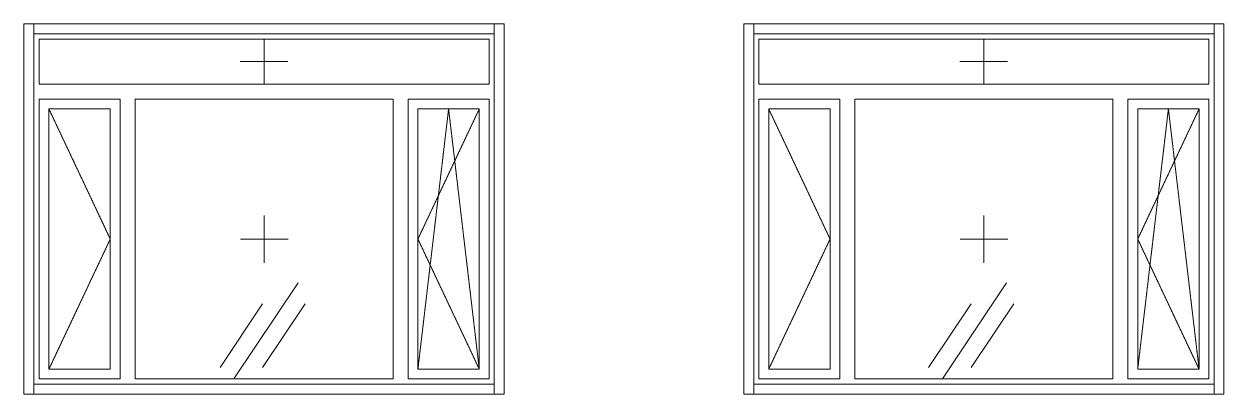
# Model space of a CAD drawing. Header units: millimetres. Extents: x -515342 to 330399, y -224905 to 507333.
# Drawn here: x 244987 to 251009, y 9578 to 11438 of the extents above; entities that cross this region are included whole.
import ezdxf

# ---------------------------------------------------------------- set-up
doc = ezdxf.new("R2010")
doc.units = ezdxf.units.MM
doc.linetypes.add('ASVP_Штриховая_ш2 п1', pattern=[3, 2, -1])
doc.layers.get('0').update_dxf_attribs({"lineweight": 0})
for name, color, linetype, lineweight in [('Витраж', 7, 'Continuous', 0), ('Окна', 7, 'Continuous', 0), ('Окна открывание', 7, 'Continuous', 0)]:
    doc.layers.add(name, color=color, linetype=linetype, lineweight=lineweight)
pattern_1 = [(236.31, (995.8, 1244.6), (-1777.996, -3556.002), [641.07, -5769.6]), (236.31, (1031.34, 1137.9), (-1777.996, -3556.002), [384.64, -6026.03]), (236.31, (818, 1137.9), (-1777.996, -3556.002), [384.64, -6026.03])]

# ---------------------------------------------------------------- blocks, each defined once
blk = doc.blocks.new('Окно_ПВХ_3Створки_1Фрамуга-верх - АР_Окно_ОП_1820_h_х2370_3ст2фр-в-V66-О_АР_Эскиз_Фасад 1-12 копия 1')
at = {"layer": 'Окна'}
h = blk.add_hatch(dxfattribs=at)
h.set_pattern_fill('FP_1', color=256, style=0, pattern_type=2)
h.set_pattern_definition(pattern_1)
h.paths.add_polyline_path([(25400.9, 7635), (25708.9, 7635), (25708.9, 8943), (25400.9, 8943), (25400.9, 7651.4)])
h = blk.add_hatch(dxfattribs=at)
h.set_pattern_fill('FP_1', color=256, style=0, pattern_type=2)
h.set_pattern_definition(pattern_1)
h.paths.add_polyline_path([(27252.9, 7635), (27560.9, 7635), (27560.9, 8943), (27252.9, 8943), (27252.9, 7651.4)])
at = {"layer": 'Окна открывание'}
h = blk.add_hatch(dxfattribs=at)
h.set_pattern_fill('FP_1', color=256, style=0, pattern_type=2)
h.set_pattern_definition(pattern_1)
h.paths.add_polyline_path([(27086.6, 7586), (27127.9, 7586), (27127.9, 8992), (25833.9, 8992), (25833.9, 7586), (27030.7, 7586)])
at = {"layer": 'Окна'}
for p, q in [((27609.9, 9294), (25351.9, 9294)), ((25351.9, 9294), (25351.9, 9068)), ((27609.9, 9068), (27609.9, 9294)), ((27609.9, 9068), (25351.9, 9068)), ((25757.9, 8992), (25351.9, 8992)), ((25351.9, 8992), (25351.9, 7586)), ((25757.9, 7586), (25757.9, 8992)), ((27127.9, 8992), (25833.9, 8992)), ((25833.9, 7586), (25833.9, 8992)), ((27127.9, 7586), (27127.9, 8992)), ((27609.9, 8992), (27203.9, 8992)), ((27203.9, 7586), (27203.9, 8992)), ((27609.9, 7586), (27609.9, 8992)), ((25400.9, 8943), (25400.9, 7635)), ((25708.9, 8943), (25400.9, 8943)), ((25708.9, 8943), (25708.9, 7635)), ((27252.9, 8943), (27252.9, 7635)), ((27560.9, 8943), (27252.9, 8943)), ((27560.9, 8943), (27560.9, 7635)), ((25400.9, 7635), (25708.9, 7635)), ((27252.9, 7635), (27560.9, 7635)), ((25351.9, 7586), (25757.9, 7586)), ((25833.9, 7586), (27127.9, 7586)), ((27203.9, 7586), (27609.9, 7586))]:
    blk.add_line(p, q, dxfattribs=at)
at = {"layer": 'Окна открывание', "linetype": 'ASVP_Штриховая_ш2 п1'}
for p, q in [((26480.9, 9068), (26480.9, 9294)), ((26360.9, 9181), (26600.9, 9181)), ((25400.9, 8943), (25708.9, 8289)), ((27406.9, 8943), (27252.9, 7635)), ((27560.9, 8943), (27252.9, 8289)), ((27560.9, 7635), (27406.9, 8943)), ((26480.9, 8169), (26480.9, 8409)), ((25708.9, 8289), (25400.9, 7635)), ((26600.9, 8289), (26360.9, 8289)), ((27252.9, 8289), (27560.9, 7635))]:
    blk.add_line(p, q, dxfattribs=at)
blk = doc.blocks.new('Окно_ПВХ_3Створки_1Фрамуга-верх - АР_Окно_ОП_1820_h_х2370_3ст2фр-в-V67-О_АР_Эскиз_Фасад 1-12 копия 1')
at = {"layer": 'Окна'}
h = blk.add_hatch(dxfattribs=at)
h.set_pattern_fill('FP_1', color=256, style=0, pattern_type=2)
h.set_pattern_definition(pattern_1)
h.paths.add_polyline_path([(21788.4, 7635), (22096.4, 7635), (22096.4, 8943), (21788.4, 8943), (21788.4, 7651.4)])
h = blk.add_hatch(dxfattribs=at)
h.set_pattern_fill('FP_1', color=256, style=0, pattern_type=2)
h.set_pattern_definition(pattern_1)
h.paths.add_polyline_path([(23640.4, 7635), (23948.4, 7635), (23948.4, 8943), (23640.4, 8943), (23640.4, 7651.4)])
at = {"layer": 'Окна открывание'}
h = blk.add_hatch(dxfattribs=at)
h.set_pattern_fill('FP_1', color=256, style=0, pattern_type=2)
h.set_pattern_definition(pattern_1)
h.paths.add_polyline_path([(23340.2, 7586), (23515.4, 7586), (23515.4, 8992), (22221.4, 8992), (22221.4, 7586), (23284.3, 7586)])
at = {"layer": 'Окна'}
for p, q in [((23997.4, 9294), (21739.4, 9294)), ((21739.4, 9294), (21739.4, 9068)), ((23997.4, 9068), (23997.4, 9294)), ((23997.4, 9068), (21739.4, 9068)), ((22145.4, 8992), (21739.4, 8992)), ((21739.4, 8992), (21739.4, 7586)), ((22145.4, 7586), (22145.4, 8992)), ((23515.4, 8992), (22221.4, 8992)), ((22221.4, 7586), (22221.4, 8992)), ((23515.4, 7586), (23515.4, 8992)), ((23997.4, 8992), (23591.4, 8992)), ((23591.4, 7586), (23591.4, 8992)), ((23997.4, 7586), (23997.4, 8992)), ((21788.4, 8943), (21788.4, 7635)), ((22096.4, 8943), (21788.4, 8943)), ((22096.4, 8943), (22096.4, 7635)), ((23640.4, 8943), (23640.4, 7635)), ((23948.4, 8943), (23640.4, 8943)), ((23948.4, 8943), (23948.4, 7635)), ((21788.4, 7635), (22096.4, 7635)), ((23640.4, 7635), (23948.4, 7635)), ((21739.4, 7586), (22145.4, 7586)), ((22221.4, 7586), (23515.4, 7586)), ((23591.4, 7586), (23997.4, 7586))]:
    blk.add_line(p, q, dxfattribs=at)
at = {"layer": 'Окна открывание', "linetype": 'ASVP_Штриховая_ш2 п1'}
for p, q in [((22868.4, 9068), (22868.4, 9294)), ((22748.4, 9181), (22988.4, 9181)), ((21788.4, 8943), (22096.4, 8289)), ((23794.4, 8943), (23640.4, 7635)), ((23948.4, 8943), (23640.4, 8289)), ((23948.4, 7635), (23794.4, 8943)), ((22868.4, 8169), (22868.4, 8409)), ((22096.4, 8289), (21788.4, 7635)), ((22988.4, 8289), (22748.4, 8289)), ((23640.4, 8289), (23948.4, 7635))]:
    blk.add_line(p, q, dxfattribs=at)
blk = doc.blocks.new('Прямоугольный импост - АР_Откос_Металлический_50х330 Белый Правый-9899490-О_АР_Эскиз_Фасад 1-12 копия 1')
at = {"layer": 'Витраж'}
for p, q in [((21713.4, 2570), (21713.4, 2620)), ((24023.4, 2620), (21713.4, 2620)), ((24023.4, 2620), (24023.4, 2570)), ((24023.4, 2570), (21713.4, 2570))]:
    blk.add_line(p, q, dxfattribs=at)
blk = doc.blocks.new('Прямоугольный импост - АР_Откос_Металлический_50х330 Белый Левый-9898758-О_АР_Эскиз_Фасад 1-12 копия 1')
at = {"layer": 'Витраж'}
for p, q in [((21713.4, 760), (21713.4, 810)), ((21713.4, 810), (24023.4, 810)), ((24023.4, 810), (24023.4, 760)), ((21713.4, 760), (24023.4, 760))]:
    blk.add_line(p, q, dxfattribs=at)
blk = doc.blocks.new('Прямоугольный импост - АР_Откос_Металлический_50х330 Белый Правый-9899489-О_АР_Эскиз_Фасад 1-12 копия 1')
at = {"layer": 'Витраж'}
for p, q in [((30112.6, 2620), (30162.6, 2620)), ((30112.6, 2620), (30112.6, 760)), ((30162.6, 2620), (30162.6, 760)), ((30162.6, 760), (30112.6, 760))]:
    blk.add_line(p, q, dxfattribs=at)
blk = doc.blocks.new('Прямоугольный импост - АР_Откос_Металлический_50х330 Белый Левый-9898757-О_АР_Эскиз_Фасад 1-12 копия 1')
at = {"layer": 'Витраж'}
for p, q in [((31672.6, 2620), (31722.6, 2620)), ((31672.6, 760), (31672.6, 2620)), ((31722.6, 760), (31722.6, 2620)), ((31722.6, 760), (31672.6, 760))]:
    blk.add_line(p, q, dxfattribs=at)
blk = doc.blocks.new('Прямоугольный импост - АР_Откос_Металлический_50х330 Коричневый Правый-9899917-О_АР_Эскиз_Фасад 1-12 копия 1')
at = {"layer": 'Витраж'}
for p, q in [((74068.8, 2570), (74068.8, 2620)), ((76378.8, 2620), (74068.8, 2620)), ((76378.8, 2620), (76378.8, 2570)), ((76378.8, 2570), (74068.8, 2570))]:
    blk.add_line(p, q, dxfattribs=at)
blk = doc.blocks.new('Прямоугольный импост - АР_Откос_Металлический_50х330 Коричневый Левый-9899771-О_АР_Эскиз_Фасад 1-12 копия 1')
at = {"layer": 'Витраж'}
for p, q in [((74068.8, 760), (74068.8, 810)), ((74068.8, 810), (76378.8, 810)), ((76378.8, 810), (76378.8, 760)), ((74068.8, 760), (76378.8, 760))]:
    blk.add_line(p, q, dxfattribs=at)
blk = doc.blocks.new('Прямоугольный импост - АР_Откос_Металлический_50х330 Коричневый Правый-9899914-О_АР_Эскиз_Фасад 1-12 копия 1')
at = {"layer": 'Витраж'}
for p, q in [((38540.1, 2620), (38590.1, 2620)), ((38540.1, 2620), (38540.1, 760)), ((38590.1, 2620), (38590.1, 760)), ((38590.1, 760), (38540.1, 760))]:
    blk.add_line(p, q, dxfattribs=at)
blk = doc.blocks.new('Прямоугольный импост - АР_Откос_Металлический_50х330 Коричневый Левый-9899768-О_АР_Эскиз_Фасад 1-12 копия 1')
at = {"layer": 'Витраж'}
for p, q in [((40000.1, 2620), (40050.1, 2620)), ((40000.1, 760), (40000.1, 2620)), ((40050.1, 760), (40050.1, 2620)), ((40050.1, 760), (40000.1, 760))]:
    blk.add_line(p, q, dxfattribs=at)
blk = doc.blocks.new('СД_Люблино_Фасады_rvt-1-О_АР_Эскиз_Фасад 1-12 копия 1')
at = {"layer": 'Витраж', "lineweight": 9}
for name, p in [('Прямоугольный импост - АР_Откос_Металлический_50х330 Коричневый Правый-9899914-О_АР_Эскиз_Фасад 1-12 копия 1', (-16876.7, 6750)), ('Прямоугольный импост - АР_Откос_Металлический_50х330 Коричневый Правый-9899917-О_АР_Эскиз_Фасад 1-12 копия 1', (-52355.4, 6750)), ('Прямоугольный импост - АР_Откос_Металлический_50х330 Коричневый Левый-9899768-О_АР_Эскиз_Фасад 1-12 копия 1', (-15976.7, 6750)), ('Прямоугольный импост - АР_Откос_Металлический_50х330 Белый Правый-9899489-О_АР_Эскиз_Фасад 1-12 копия 1', (-4836.7, 6750)), ('Прямоугольный импост - АР_Откос_Металлический_50х330 Белый Правый-9899490-О_АР_Эскиз_Фасад 1-12 копия 1', (3612.5, 6750)), ('Прямоугольный импост - АР_Откос_Металлический_50х330 Белый Левый-9898757-О_АР_Эскиз_Фасад 1-12 копия 1', (-4036.7, 6750)), ('Прямоугольный импост - АР_Откос_Металлический_50х330 Коричневый Левый-9899771-О_АР_Эскиз_Фасад 1-12 копия 1', (-52355.4, 6750)), ('Прямоугольный импост - АР_Откос_Металлический_50х330 Белый Левый-9898758-О_АР_Эскиз_Фасад 1-12 копия 1', (3612.5, 6750))]:
    blk.add_blockref(name, p, dxfattribs=at)
at = {"layer": 'Окна', "lineweight": 9}
for name in ['Окно_ПВХ_3Створки_1Фрамуга-верх - АР_Окно_ОП_1820_h_х2370_3ст2фр-в-V67-О_АР_Эскиз_Фасад 1-12 копия 1', 'Окно_ПВХ_3Створки_1Фрамуга-верх - АР_Окно_ОП_1820_h_х2370_3ст2фр-в-V66-О_АР_Эскиз_Фасад 1-12 копия 1']:
    blk.add_blockref(name, (0, 0), dxfattribs=at)

msp = doc.modelspace()

# ---------------------------------------------------------------- block references
msp.add_blockref('СД_Люблино_Фасады_rvt-1-О_АР_Эскиз_Фасад 1-12 копия 1', (223323.3997, 2067.7355))

doc.saveas('drawing.dxf')
